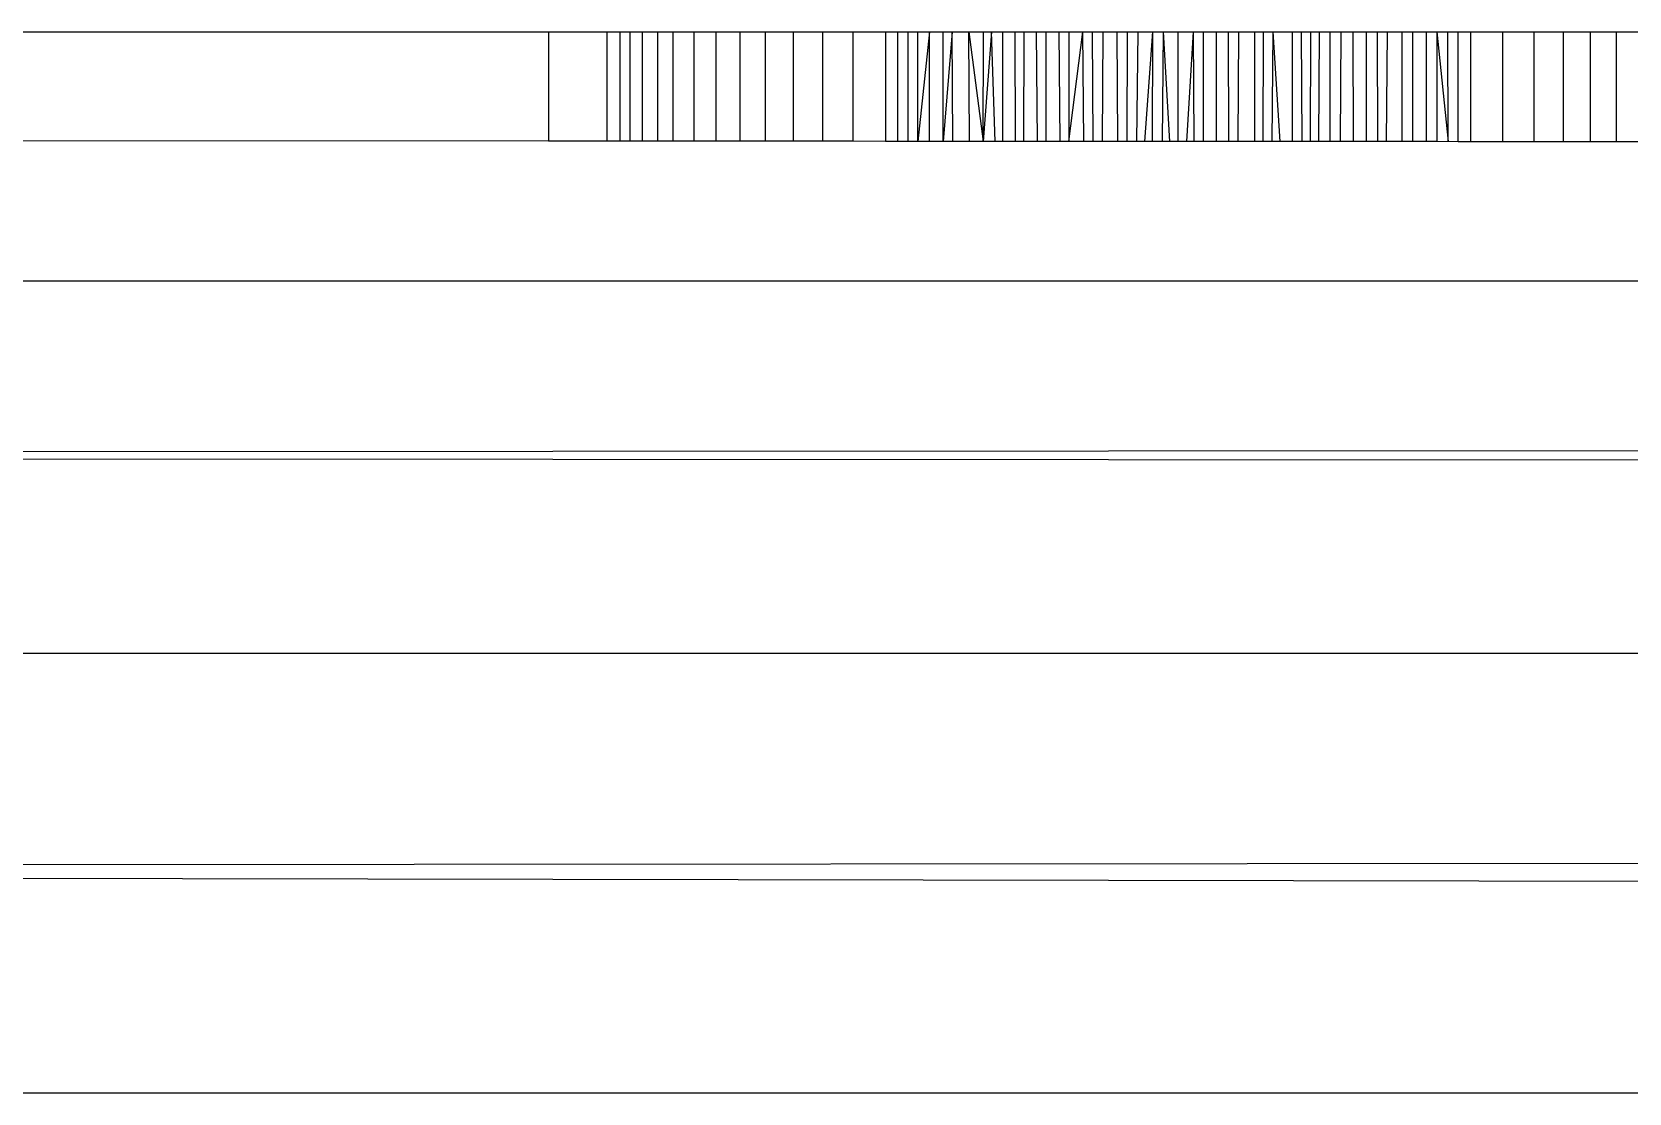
# Model space of a CAD drawing. Header units: inches. Extents: x 12 to 4610, y 7 to 3258.
# Drawn here: x 753.76 to 759.32, y 1690.47 to 1694.16 of the extents above; entities that cross this region are included whole.
import ezdxf

# ---------------------------------------------------------------- set-up
doc = ezdxf.new("R2010")
doc.units = ezdxf.units.IN
doc.header["$MEASUREMENT"] = 0

msp = doc.modelspace()

# ---------------------------------------------------------------- linework, layer by layer
for p, q in [((749.9429, 1694.1627), (755.5557, 1694.1627)), ((755.5557, 1694.1627), (755.5557, 1693.7824)), ((755.5557, 1694.1627), (755.7594, 1694.1627)), ((755.7594, 1694.1627), (755.7594, 1693.7823)), ((755.7594, 1694.1627), (755.8038, 1694.1627)), ((755.8038, 1694.1627), (755.8038, 1693.7822)), ((755.8038, 1694.1627), (755.8391, 1694.1627)), ((755.8391, 1694.1627), (755.8391, 1693.7822)), ((755.8391, 1694.1627), (755.883, 1694.1627)), ((755.883, 1693.7822), (755.883, 1694.1627)), ((755.883, 1694.1627), (755.9351, 1694.1627)), ((755.9351, 1694.1627), (755.9351, 1693.7822)), ((755.9351, 1694.1627), (755.9902, 1694.1627)), ((755.9902, 1693.7821), (755.9902, 1694.1627)), ((755.9902, 1694.1627), (756.0636, 1694.1627)), ((756.0636, 1693.7821), (756.0636, 1694.1627)), ((756.0636, 1694.1627), (756.1392, 1694.1627)), ((756.1392, 1694.1627), (756.1392, 1693.7821)), ((756.1392, 1694.1627), (756.222, 1694.1627)), ((756.222, 1694.1627), (756.222, 1693.782)), ((756.222, 1694.1627), (756.3117, 1694.1627)), ((756.3117, 1693.782), (756.3117, 1694.1627)), ((756.3117, 1694.1627), (756.4077, 1694.1627)), ((756.4077, 1694.1627), (756.4077, 1693.7819)), ((756.4077, 1694.1627), (756.5098, 1694.1627)), ((756.5098, 1694.1627), (756.5098, 1693.7819)), ((756.5098, 1694.1627), (756.6174, 1694.1627)), ((756.6174, 1693.7818), (756.6174, 1694.1627)), ((756.6174, 1694.1627), (756.7301, 1694.1627)), ((756.7301, 1694.1627), (756.7301, 1693.7817)), ((756.7301, 1694.1627), (756.7731, 1694.1627)), ((756.7731, 1693.7817), (756.7731, 1694.1627)), ((756.7731, 1694.1627), (756.8425, 1694.1627)), ((756.8084, 1693.7817), (756.8088, 1694.1627)), ((756.8423, 1693.7817), (756.8425, 1694.1627)), ((756.8833, 1694.1627), (756.8423, 1693.7817)), ((756.8425, 1694.1627), (756.8833, 1694.1627)), ((756.8833, 1693.7816), (756.8833, 1694.1627)), ((756.8833, 1694.1627), (756.931, 1694.1627)), ((756.9313, 1693.7816), (756.931, 1694.1627)), ((756.931, 1694.1627), (756.9622, 1694.1627)), ((756.9622, 1694.1627), (756.9313, 1693.7816)), ((756.9647, 1693.7816), (756.9622, 1694.1627)), ((756.9622, 1694.1627), (757.0199, 1694.1627)), ((757.0231, 1693.7816), (757.0199, 1694.1627)), ((757.0199, 1694.1627), (757.0704, 1693.7815)), ((757.0199, 1694.1627), (757.0713, 1694.1627)), ((757.0704, 1693.7815), (757.0713, 1694.1627)), ((757.0987, 1694.1627), (757.0704, 1693.7815)), ((757.0713, 1694.1627), (757.139, 1694.1627)), ((757.1123, 1693.7815), (757.0987, 1694.1627)), ((757.1384, 1693.7815), (757.139, 1694.1627)), ((757.139, 1694.1627), (757.1812, 1694.1627)), ((757.1834, 1693.7815), (757.1812, 1694.1627)), ((757.1812, 1694.1627), (757.2563, 1694.1627)), ((757.2114, 1694.1627), (757.2112, 1693.7815)), ((757.2591, 1693.7814), (757.2563, 1694.1627)), ((757.2563, 1694.1627), (757.2881, 1694.1627)), ((757.2881, 1694.1627), (757.2884, 1693.7814)), ((757.2881, 1694.1627), (757.3351, 1694.1627)), ((757.3386, 1693.7814), (757.3351, 1694.1627)), ((757.3351, 1694.1627), (757.3685, 1694.1627)), ((757.3685, 1694.1627), (757.3692, 1693.7814)), ((757.3685, 1694.1627), (757.4173, 1694.1627)), ((757.3692, 1693.7814), (757.4173, 1694.1627)), ((757.4214, 1693.7814), (757.4173, 1694.1627)), ((757.4173, 1694.1627), (757.4518, 1694.1627)), ((757.4531, 1693.7813), (757.4518, 1694.1627)), ((757.4518, 1694.1627), (757.4867, 1694.1627)), ((757.4867, 1694.1627), (757.4851, 1693.7813)), ((757.4867, 1694.1627), (757.5374, 1694.1627)), ((757.5392, 1693.7813), (757.5374, 1694.1627)), ((757.5374, 1694.1627), (757.5731, 1694.1627)), ((757.572, 1693.7813), (757.5731, 1694.1627)), ((757.5731, 1694.1627), (757.6091, 1694.1627)), ((757.6091, 1694.1627), (757.6051, 1693.7812)), ((757.6091, 1694.1627), (757.6609, 1694.1627)), ((757.6339, 1693.7812), (757.6609, 1694.1627)), ((757.6603, 1693.7812), (757.6609, 1694.1627)), ((757.6609, 1694.1627), (757.6972, 1694.1627)), ((757.6972, 1694.1627), (757.6937, 1693.7812)), ((757.6972, 1694.1627), (757.7195, 1693.7812)), ((757.6972, 1694.1627), (757.7493, 1694.1627)), ((757.7493, 1693.7812), (757.7493, 1694.1627)), ((757.7493, 1694.1627), (757.8015, 1694.1627)), ((757.8015, 1694.1627), (757.7791, 1693.7812)), ((757.8015, 1694.1627), (757.8049, 1693.7811)), ((757.8015, 1694.1627), (757.8378, 1694.1627)), ((757.8383, 1693.7811), (757.8378, 1694.1627)), ((757.8378, 1694.1627), (757.8829, 1694.1627)), ((757.8829, 1693.7811), (757.8829, 1694.1627)), ((757.8829, 1694.1627), (757.9256, 1694.1627)), ((757.9266, 1693.7811), (757.9256, 1694.1627)), ((757.9256, 1694.1627), (757.9613, 1694.1627)), ((757.9594, 1693.7811), (757.9613, 1694.1627)), ((757.9613, 1694.1627), (758.0159, 1694.1627)), ((758.0159, 1694.1627), (758.0159, 1693.781)), ((758.0159, 1694.1627), (758.0469, 1694.1627)), ((758.0456, 1693.781), (758.0469, 1694.1627)), ((758.0469, 1694.1627), (758.0813, 1694.1627)), ((758.0772, 1693.781), (758.0813, 1694.1627)), ((758.1051, 1693.781), (758.0813, 1694.1627)), ((758.0813, 1694.1627), (758.1477, 1694.1627)), ((758.1477, 1693.781), (758.1477, 1694.1627)), ((758.1477, 1694.1627), (758.2105, 1694.1627)), ((758.1779, 1694.1627), (758.1803, 1693.7809)), ((758.2105, 1694.1627), (758.2102, 1693.7809)), ((758.2105, 1694.1627), (758.2424, 1694.1627)), ((758.2396, 1693.7809), (758.2424, 1694.1627)), ((758.2424, 1694.1627), (758.2777, 1694.1627)), ((758.2777, 1694.1627), (758.2777, 1693.7809)), ((758.2777, 1694.1627), (758.3174, 1694.1627)), ((758.3152, 1693.7809), (758.3174, 1694.1627)), ((758.3174, 1694.1627), (758.3597, 1694.1627)), ((758.3603, 1693.7808), (758.3597, 1694.1627)), ((758.3597, 1694.1627), (758.4054, 1694.1627)), ((758.4054, 1694.1627), (758.4054, 1693.7808)), ((758.4054, 1694.1627), (758.4788, 1694.1627)), ((758.4458, 1693.7808), (758.4448, 1694.1627)), ((758.4756, 1693.7808), (758.4788, 1694.1627)), ((758.4788, 1694.1627), (758.5301, 1694.1627)), ((758.5301, 1693.7807), (758.5301, 1694.1627)), ((758.5301, 1694.1627), (758.5677, 1694.1627)), ((758.5674, 1693.7807), (758.5677, 1694.1627)), ((758.5677, 1694.1627), (758.6154, 1694.1627)), ((758.6154, 1693.7807), (758.6154, 1694.1627)), ((758.6154, 1694.1627), (758.6513, 1694.1627)), ((758.6513, 1694.1627), (758.6513, 1693.7807)), ((758.6513, 1694.1627), (758.6903, 1693.7807)), ((758.6513, 1694.1627), (758.7255, 1694.1627)), ((758.6903, 1693.7807), (758.6899, 1694.1627)), ((758.7255, 1693.7806), (758.7255, 1694.1627)), ((758.7255, 1694.1627), (758.7686, 1694.1627)), ((758.7686, 1694.1627), (758.7686, 1693.7806)), ((758.7686, 1694.1627), (758.8812, 1694.1627)), ((758.8812, 1693.7805), (758.8812, 1694.1627)), ((758.8812, 1694.1627), (758.9888, 1694.1627)), ((758.9888, 1694.1627), (758.9888, 1693.7805)), ((758.9888, 1694.1627), (759.0909, 1694.1627)), ((759.0909, 1694.1627), (759.0909, 1693.7804)), ((759.0909, 1694.1627), (759.187, 1694.1627)), ((759.187, 1693.7804), (759.187, 1694.1627)), ((759.187, 1694.1627), (759.2766, 1694.1627)), ((759.2766, 1694.1627), (759.2766, 1693.7803)), ((759.2766, 1694.1627), (759.3595, 1694.1627)), ((755.5557, 1693.7824), (749.9429, 1693.7855)), ((755.7594, 1693.7823), (755.5557, 1693.7824)), ((755.8038, 1693.7822), (755.7594, 1693.7823)), ((755.8391, 1693.7822), (755.8038, 1693.7822)), ((755.883, 1693.7822), (755.8391, 1693.7822)), ((755.9351, 1693.7822), (755.883, 1693.7822)), ((755.9902, 1693.7821), (755.9351, 1693.7822)), ((756.0636, 1693.7821), (755.9902, 1693.7821)), ((756.1392, 1693.7821), (756.0636, 1693.7821)), ((756.222, 1693.782), (756.1392, 1693.7821)), ((756.3117, 1693.782), (756.222, 1693.782)), ((756.4077, 1693.7819), (756.3117, 1693.782)), ((756.5098, 1693.7819), (756.4077, 1693.7819)), ((756.6174, 1693.7818), (756.5098, 1693.7819)), ((756.7301, 1693.7817), (756.6174, 1693.7818)), ((756.7731, 1693.7817), (756.7301, 1693.7817)), ((756.8423, 1693.7817), (756.7731, 1693.7817)), ((756.8833, 1693.7816), (756.8423, 1693.7817)), ((756.9313, 1693.7816), (756.8833, 1693.7816)), ((756.9647, 1693.7816), (756.9313, 1693.7816)), ((757.0231, 1693.7816), (756.9647, 1693.7816)), ((757.0704, 1693.7815), (757.0231, 1693.7816)), ((757.1384, 1693.7815), (757.0704, 1693.7815)), ((757.1834, 1693.7815), (757.1384, 1693.7815)), ((757.2591, 1693.7814), (757.1834, 1693.7815)), ((757.2884, 1693.7814), (757.2591, 1693.7814)), ((757.3386, 1693.7814), (757.2884, 1693.7814)), ((757.3692, 1693.7814), (757.3386, 1693.7814)), ((757.4214, 1693.7814), (757.3692, 1693.7814)), ((757.4531, 1693.7813), (757.4214, 1693.7814)), ((757.4851, 1693.7813), (757.4531, 1693.7813)), ((757.5392, 1693.7813), (757.4851, 1693.7813)), ((757.572, 1693.7813), (757.5392, 1693.7813)), ((757.6051, 1693.7812), (757.572, 1693.7813)), ((757.6603, 1693.7812), (757.6051, 1693.7812)), ((757.6937, 1693.7812), (757.6603, 1693.7812)), ((757.7493, 1693.7812), (757.6937, 1693.7812)), ((757.8049, 1693.7811), (757.7493, 1693.7812)), ((757.8383, 1693.7811), (757.8049, 1693.7811)), ((757.8829, 1693.7811), (757.8383, 1693.7811)), ((757.9266, 1693.7811), (757.8829, 1693.7811)), ((757.9594, 1693.7811), (757.9266, 1693.7811)), ((758.0159, 1693.781), (757.9594, 1693.7811)), ((758.0456, 1693.781), (758.0159, 1693.781)), ((758.0772, 1693.781), (758.0456, 1693.781)), ((758.1477, 1693.781), (758.0772, 1693.781)), ((758.2102, 1693.7809), (758.1477, 1693.781)), ((758.2396, 1693.7809), (758.2102, 1693.7809)), ((758.2777, 1693.7809), (758.2396, 1693.7809)), ((758.3152, 1693.7809), (758.2777, 1693.7809)), ((758.3603, 1693.7808), (758.3152, 1693.7809)), ((758.4054, 1693.7808), (758.3603, 1693.7808)), ((758.4756, 1693.7808), (758.4054, 1693.7808)), ((758.5301, 1693.7807), (758.4756, 1693.7808)), ((758.5674, 1693.7807), (758.5301, 1693.7807)), ((758.6154, 1693.7807), (758.5674, 1693.7807)), ((758.6513, 1693.7807), (758.6154, 1693.7807)), ((758.7255, 1693.7806), (758.6513, 1693.7807)), ((758.7686, 1693.7806), (758.7255, 1693.7806)), ((758.8812, 1693.7805), (758.7686, 1693.7806)), ((758.9888, 1693.7805), (758.8812, 1693.7805)), ((759.0909, 1693.7804), (758.9888, 1693.7805)), ((759.187, 1693.7804), (759.0909, 1693.7804)), ((759.2766, 1693.7803), (759.187, 1693.7804)), ((759.3595, 1693.7803), (759.2766, 1693.7803)), ((735.658, 1692.6892), (1637.7993, 1693.2956)), ((736.3307, 1693.2956), (1637.7993, 1693.2956)), ((1637.7993, 1691.9979), (735.658, 1692.6892)), ((734.52, 1691.2475), (1637.7993, 1691.9979)), ((1637.7993, 1691.9979), (735.1275, 1691.9979)), ((1185.9097, 1690.4672), (734.52, 1691.2475)), ((1185.9097, 1690.4672), (734.02, 1690.4672))]:
    msp.add_line(p, q)

doc.saveas('drawing.dxf')
